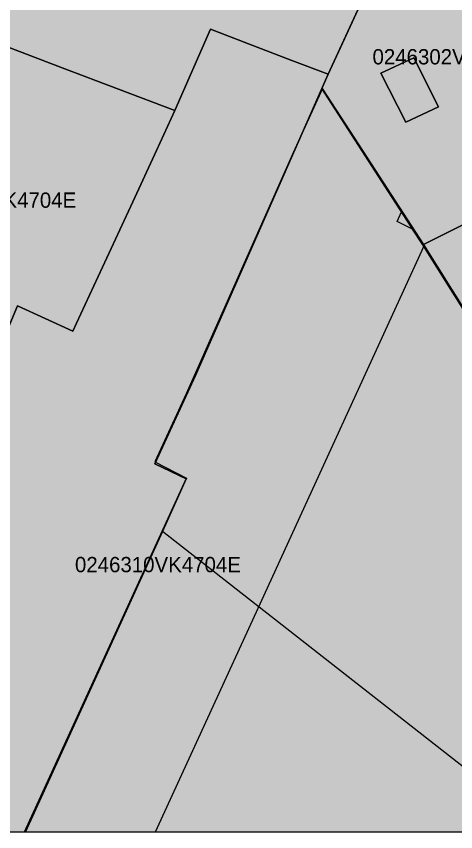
# Model space of a CAD drawing. Header units: metres. Extents: x -6 to 1255, y -2 to 532.
# Drawn here: x 429.4 to 458.2, y 0 to 53.3 of the extents above; entities that cross this region are included whole.
import ezdxf

# ---------------------------------------------------------------- set-up
doc = ezdxf.new("R2010")
doc.units = ezdxf.units.M
doc.header["$MEASUREMENT"] = 0
for name, color, linetype, lineweight, true_color in [('TPX_BUILDINGS', 7, 'CONTINUOUS', 0, 0x000000), ('TPX_BUILDINGS_HATCH', 7, 'CONTINUOUS', 0, 0xf0f0f0), ('TPX_BUILDINGS_SHADOWS_HATCH', 7, 'CONTINUOUS', 0, 0x000000), ('TPX_BUILDINGS_SHADOWS_OUTLINES', 7, 'CONTINUOUS', 0, 0x000000), ('TPX_CADASTRES', 7, 'CONTINUOUS', 0, 0x646464), ('TPX_CADASTRES_TEXT', 7, 'CONTINUOUS', 0, 0x000000), ('TPX_FRAME_PROJECT', 7, 'CONTINUOUS', 0, 0x000000), ('TPX_VEGETATION_GREEN_SPACES', 7, 'CONTINUOUS', 0, 0x58ba48), ('TPX_VEGETATION_GREEN_SPACES_HATCH', 7, 'CONTINUOUS', 0, 0x58ba48)]:
    doc.layers.add(name, color=color, linetype=linetype, lineweight=lineweight, true_color=true_color)

msp = doc.modelspace()

# ---------------------------------------------------------------- hatches: boundary and pattern name
at = {"layer": 'TPX_BUILDINGS_HATCH'}
for points in [[(429.09, 65.689), (424.01, 53.169), (427.65, 51.779), (428.03, 51.639), (428.311, 51.531), (432.43, 49.959), (439.81, 47.159), (442.15, 52.489), (444.91, 51.429), (447.47, 50.449), (449.849, 49.539), (450.779, 51.569), (452.68, 55.719), (451.11, 56.279), (448.4, 57.269), (444.81, 58.579), (447.04, 64.079), (443.7, 65.529), (443.34, 65.689), (441.62, 66.439), (441.37, 65.689), (441.06, 64.709), (438.25, 65.689), (436.18, 66.409), (434.811, 66.881), (434.5, 66.989), (434.321, 67.052), (430.23, 68.489), (429.09, 65.689)], [(420.47, 44.449), (418.7, 40.089), (418.91, 39.969), (419.14, 39.849), (420.131, 39.322), (422.19, 38.229), (425.129, 36.669), (422.599, 32.339), (421.849, 31.039), (420.649, 28.979), (422.779, 27.919), (423.909, 27.369), (424.099, 27.279), (424.989, 29.219), (426.919, 28.259), (428.499, 31.999), (429.509, 34.389), (433.129, 32.739), (433.369, 33.259), (437.049, 41.199), (438.599, 44.559), (439.81, 47.159), (432.43, 49.959), (428.311, 51.531), (428.03, 51.639), (427.65, 51.779), (424.01, 53.169), (422.15, 48.599), (420.47, 44.449)]]:
    msp.add_hatch(color=256, dxfattribs=at).paths.add_polyline_path(points)
h = msp.add_hatch(color=256, dxfattribs=at)
h.paths.add_polyline_path([(449.849, 49.539), (449.419, 48.599), (451.809, 44.899), (453.779, 41.849), (456.029, 38.389), (460.439, 40.589), (465.129, 42.938), (468.899, 44.818), (469.259, 44.998), (460.721, 61.969), (458.85, 65.689), (458.01, 67.359), (457.79, 66.889), (457.24, 65.689), (456.586, 64.25), (456.49, 64.039), (456.17, 63.359), (455.59, 62.069), (454.471, 59.628), (452.78, 55.939), (452.68, 55.719), (450.779, 51.569), (449.849, 49.539)])
h.paths.add_polyline_path([(453.279, 49.609), (455.449, 50.619), (457.069, 47.399), (454.929, 46.409), (453.279, 49.609)], flags=16)
h = msp.add_hatch(color=256, dxfattribs=at)
h.paths.add_polyline_path([(400.639, 9.059), (395.984, 0), (406.443, 0), (409.629, 6.509), (419.849, 2.139), (419.309, 0.889), (418.895, 0), (429.976, 0), (440.559, 23.069), (438.509, 24.069), (441.149, 29.829), (449.419, 48.599), (449.849, 49.539), (447.47, 50.449), (444.91, 51.429), (442.15, 52.489), (439.81, 47.159), (438.599, 44.559), (437.049, 41.199), (433.369, 33.259), (433.129, 32.739), (429.509, 34.389), (428.499, 31.999), (426.919, 28.259), (426.099, 26.319), (424.099, 27.279), (423.909, 27.369), (422.779, 27.919), (420.649, 28.979), (418.299, 24.779), (415.629, 26.199), (413.728, 27.217), (412.509, 27.869), (411.189, 28.579), (403.039, 13.709), (400.639, 9.059)])
h.paths.add_polyline_path([(410.159, 13.579), (413.739, 21.239), (421.279, 17.729), (417.809, 10.149), (410.159, 13.579)], flags=16)
h.paths.add_polyline_path([(424.309, 22.199), (426.119, 25.909), (427.539, 25.279), (427.369, 24.909), (428.319, 24.399), (426.759, 21.019), (424.309, 22.199)], flags=16)
h = msp.add_hatch(color=256, dxfattribs=at)
h.paths.add_polyline_path([(460.439, 40.589), (456.029, 38.389), (457.869, 35.459), (460.019, 32.048), (462.119, 28.728), (470.219, 32.878), (472.619, 34.148), (473.329, 34.518), (474.279, 35.028), (469.259, 44.998), (468.899, 44.818), (465.129, 42.938), (460.439, 40.589)])
h.paths.add_polyline_path([(459.179, 36.119), (461.039, 37.059), (462.909, 33.398), (461.359, 32.668), (459.179, 36.119)], flags=16)
at = {"layer": 'TPX_BUILDINGS_SHADOWS_HATCH'}
for points in [[(455.449, 50.619), (453.279, 49.609), (454.929, 46.409), (457.069, 47.399), (455.449, 50.619)], [(440.559, 23.069), (429.976, 0), (438.539, 0), (445.388, 14.908), (456.105, 38.268), (456.029, 38.389), (455.363, 39.413), (454.348, 39.908), (454.635, 40.533), (453.779, 41.849), (449.419, 48.599), (441.149, 29.829), (438.509, 24.069), (440.559, 23.069)]]:
    msp.add_hatch(color=256, dxfattribs=at).paths.add_polyline_path(points)
at = {"layer": 'TPX_VEGETATION_GREEN_SPACES_HATCH'}
for points in [[(438.991, 19.632), (430.037, 0), (480.744, 0), (480.032, 1.114), (477.574, 4.93), (474.666, 9.475), (474.923, 9.604), (472.478, 13.363), (470.792, 15.917), (468.614, 19.21), (466.758, 21.96), (464.137, 25.842), (462.19, 28.733), (460.09, 32.071), (457.927, 35.494), (456.095, 38.402), (451.858, 44.921), (449.47, 48.606), (447.545, 44.407), (440.549, 28.636), (438.508, 24.195), (440.576, 23.127), (438.991, 19.632)], [(438.991, 19.632), (430.037, 0), (464.1, 0), (438.991, 19.632)]]:
    msp.add_hatch(color=256, dxfattribs=at).paths.add_polyline_path(points)

# ---------------------------------------------------------------- linework, layer by layer
at = {"layer": 'TPX_BUILDINGS', "elevation": 0.042}
for points in [[(449.849, 49.539), (449.419, 48.599), (451.809, 44.899), (453.779, 41.849), (456.029, 38.389), (460.439, 40.589), (465.129, 42.938), (468.899, 44.818), (469.259, 44.998), (460.721, 61.969), (458.85, 65.689), (458.01, 67.359), (457.79, 66.889), (457.24, 65.689), (456.586, 64.25), (456.49, 64.039), (456.17, 63.359), (455.59, 62.069), (454.471, 59.628), (452.78, 55.939), (452.68, 55.719), (450.779, 51.569)], [(453.279, 49.609), (455.449, 50.619), (457.069, 47.399), (454.929, 46.409)], [(460.439, 40.589), (456.029, 38.389), (457.869, 35.459), (460.019, 32.048), (462.119, 28.728), (470.219, 32.878), (472.619, 34.148), (473.329, 34.518), (474.279, 35.028), (469.259, 44.998), (468.899, 44.818), (465.129, 42.938)]]:
    msp.add_lwpolyline(points, close=True, dxfattribs=at)
for points in [[(429.09, 65.689), (424.01, 53.169), (427.65, 51.779), (428.03, 51.639), (428.311, 51.531), (432.43, 49.959), (439.81, 47.159), (442.15, 52.489), (444.91, 51.429), (447.47, 50.449), (449.849, 49.539), (450.779, 51.569), (452.68, 55.719)], [(418.895, 0), (429.976, 0), (440.559, 23.069), (438.509, 24.069), (441.149, 29.829), (449.419, 48.599), (449.849, 49.539), (447.47, 50.449), (444.91, 51.429), (442.15, 52.489), (439.81, 47.159), (438.599, 44.559), (437.049, 41.199), (433.369, 33.259), (433.129, 32.739), (429.509, 34.389), (428.499, 31.999)], [(428.499, 31.999), (429.509, 34.389), (433.129, 32.739), (433.369, 33.259), (437.049, 41.199), (438.599, 44.559), (439.81, 47.159), (432.43, 49.959), (428.311, 51.531)]]:
    msp.add_lwpolyline(points, dxfattribs=at)
at = {"layer": 'TPX_BUILDINGS_SHADOWS_OUTLINES', "elevation": 0.039}
for points in [[(455.449, 50.619), (453.279, 49.609), (454.929, 46.409), (457.069, 47.399)], [(440.559, 23.069), (429.976, 0), (438.539, 0), (445.388, 14.908), (456.105, 38.268), (456.029, 38.389), (455.363, 39.413), (454.348, 39.908), (454.635, 40.533), (453.779, 41.849), (449.419, 48.599), (441.149, 29.829), (438.509, 24.069)]]:
    msp.add_lwpolyline(points, close=True, dxfattribs=at)
at = {"layer": 'TPX_CADASTRES', "elevation": 0.024}
for points in [[(429.09, 65.69), (424.01, 53.17), (427.65, 51.779), (428.03, 51.639), (432.43, 49.959), (439.81, 47.159), (442.15, 52.489), (444.91, 51.429), (447.47, 50.449), (449.849, 49.539), (452.68, 55.719), (451.11, 56.279), (448.4, 57.269), (444.81, 58.579), (447.04, 64.079), (443.7, 65.529), (443.34, 65.689), (441.62, 66.439), (441.37, 65.689), (441.06, 64.709), (438.25, 65.689), (436.18, 66.409), (434.5, 66.989), (430.23, 68.49)], [(449.849, 49.539), (449.419, 48.599), (453.779, 41.849), (456.029, 38.389), (460.439, 40.589), (465.129, 42.939), (468.899, 44.819), (469.259, 44.999), (458.85, 65.689), (458.01, 67.359), (457.79, 66.889), (457.24, 65.689), (456.49, 64.039), (456.17, 63.359), (455.59, 62.069), (452.78, 55.939), (452.68, 55.719)], [(460.439, 40.589), (456.029, 38.389), (457.869, 35.459), (460.019, 32.049), (462.119, 28.729), (470.219, 32.879), (472.619, 34.149), (473.329, 34.519), (474.279, 35.029), (469.259, 44.999), (468.899, 44.819), (465.129, 42.939)]]:
    msp.add_lwpolyline(points, close=True, dxfattribs=at)
for points in [[(460.019, 32.049), (457.869, 35.459), (456.029, 38.389), (453.779, 41.849), (449.419, 48.599), (449.849, 49.539), (447.47, 50.449), (444.91, 51.429), (442.15, 52.489), (439.81, 47.159), (438.599, 44.559), (437.049, 41.199), (433.369, 33.259), (433.129, 32.739), (429.509, 34.389), (428.499, 31.999)], [(428.499, 31.999), (429.509, 34.389), (433.129, 32.739), (433.369, 33.259), (437.049, 41.199), (438.599, 44.559), (439.81, 47.159), (432.43, 49.959), (428.03, 51.639)], [(395.984, 0), (480.679, 0)]]:
    msp.add_lwpolyline(points, dxfattribs=at)
at = {"layer": 'TPX_FRAME_PROJECT', "elevation": 0}
msp.add_lwpolyline([(0, 0), (1250.887, 0), (1250.887, 529.644), (0, 529.644)], close=True, dxfattribs=at)
at = {"layer": 'TPX_VEGETATION_GREEN_SPACES', "elevation": 0.003}
for points in [[(438.991, 19.632), (430.037, 0), (480.744, 0), (480.032, 1.114), (477.574, 4.93), (474.666, 9.475), (474.923, 9.604), (472.478, 13.363), (470.792, 15.917), (468.614, 19.21), (466.758, 21.96), (464.137, 25.842), (462.19, 28.733), (460.09, 32.071), (457.927, 35.494), (456.095, 38.402), (451.858, 44.921), (449.47, 48.606), (447.545, 44.407), (440.549, 28.636), (438.508, 24.195), (440.576, 23.127)], [(438.991, 19.632), (430.037, 0), (464.1, 0)]]:
    msp.add_lwpolyline(points, close=True, dxfattribs=at)

# ---------------------------------------------------------------- texts
at = {"layer": 'TPX_CADASTRES_TEXT'}
for s, p in [('0246302VK4704E', (452.742, 50.185, 0.024)), ('0246312VK4704E', (422.498, 40.807, 0.024)), ('0246310VK4704E', (433.273, 16.971, 0.024))]:
    msp.add_text(s, height=1, dxfattribs=at).set_placement(p)

doc.saveas('drawing.dxf')
